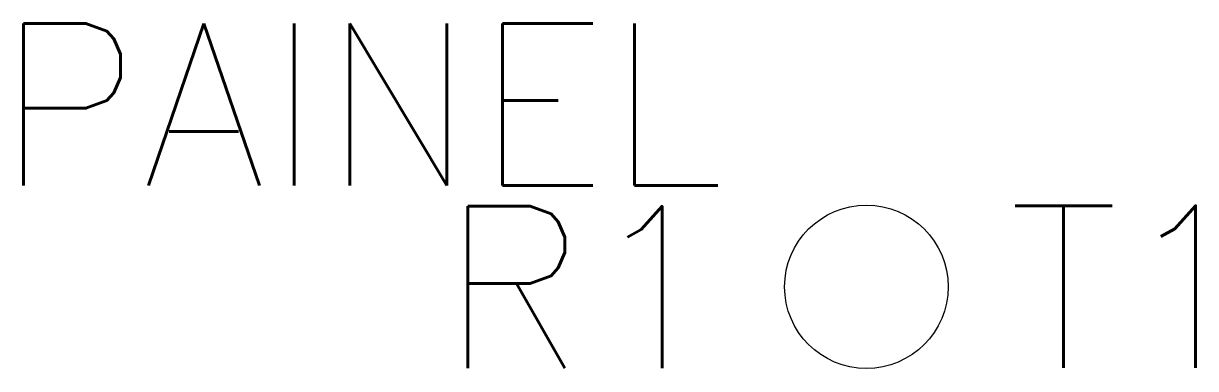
# Model space of a CAD drawing. Header units: millimetres. Extents: x 110.8 to 125.3, y 250.2 to 254.5.
import ezdxf
from ezdxf.enums import TextEntityAlignment as Align

# ---------------------------------------------------------------- set-up
doc = ezdxf.new("R2010")
doc.units = ezdxf.units.MM
doc.header["$LTSCALE"] = 10
doc.styles.add('romans', font='romans.shx')

msp = doc.modelspace()

# ---------------------------------------------------------------- linework, layer by layer
at = {"color": 7}
msp.add_circle((121.25, 251.241), 1.009, dxfattribs=at)

# ---------------------------------------------------------------- texts
at = {"color": 7, "lineweight": -3, "style": 'romans'}
for tag, p in [('PAINEL', (119.5, 253.492)), ('R1', (119.5, 251.235))]:
    msp.add_attdef(tag, text='', height=2, dxfattribs=at).set_placement(p, align=Align.MIDDLE_RIGHT)
msp.add_attdef('T1', text='', height=2, dxfattribs=at).set_placement((123, 251.241), align=Align.MIDDLE_LEFT)

doc.saveas('drawing.dxf')
